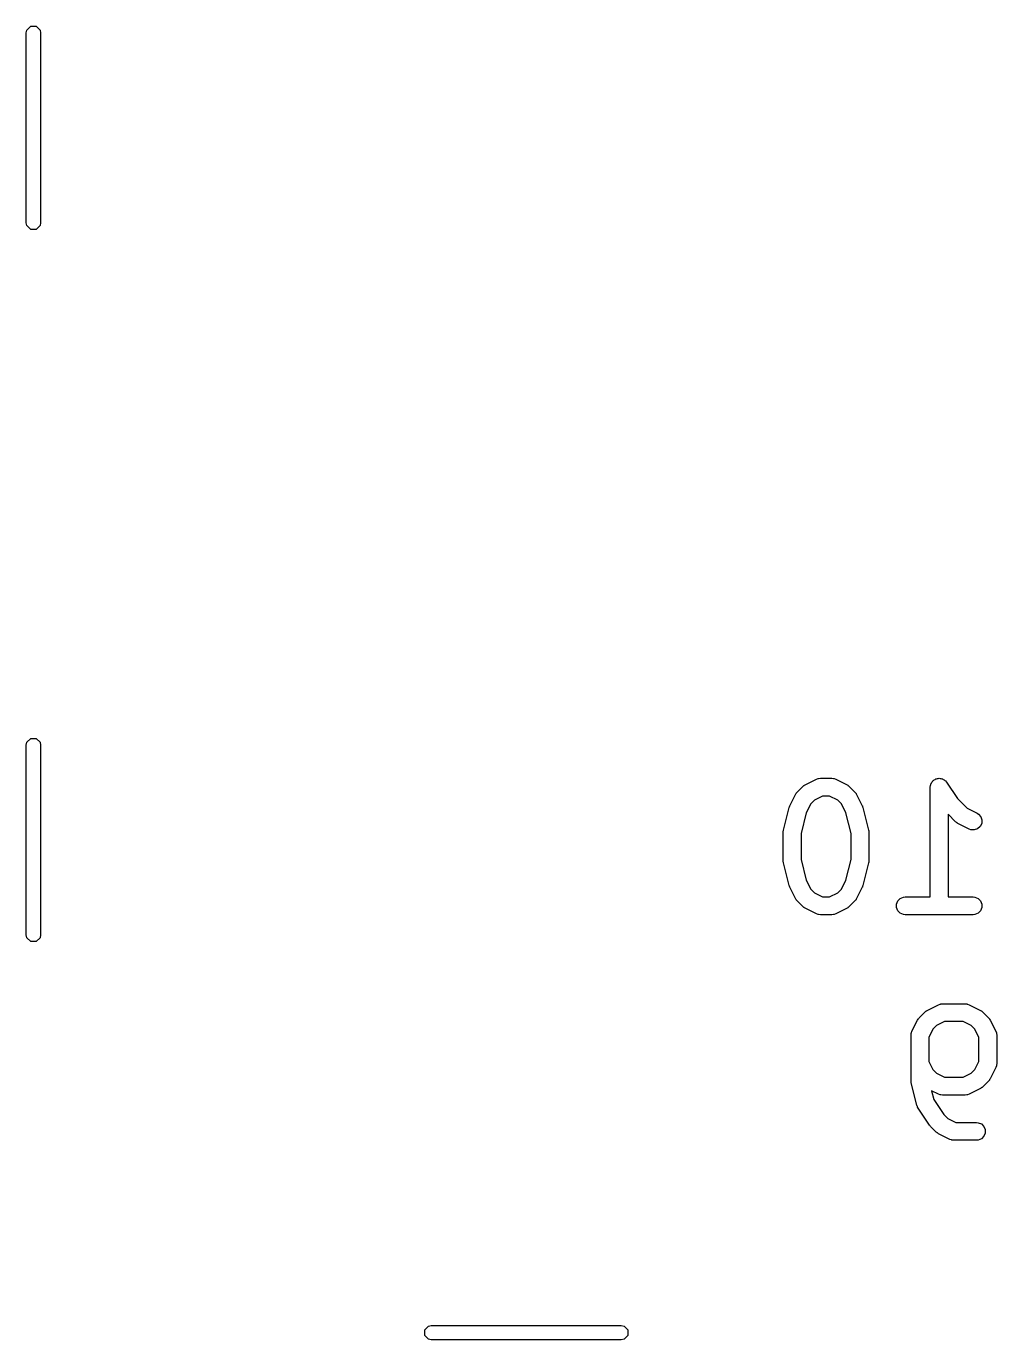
# Model space of a CAD drawing. Header units: inches. Extents: x -1.77 to 1.76, y -2.13 to 2.21.
# Drawn here: x -1.4965 to -1.1748, y 0.724 to 1.1597 of the extents above; entities that cross this region are included whole.
import ezdxf

# ---------------------------------------------------------------- set-up
doc = ezdxf.new("R2010")
doc.units = ezdxf.units.IN
doc.header["$MEASUREMENT"] = 0
doc.layers.add('BLACK', color=250, linetype='CONTINUOUS')

msp = doc.modelspace()

# ---------------------------------------------------------------- linework, layer by layer
at = {"layer": 'BLACK', "linetype": 'CONTINUOUS'}
for p, q in [((-1.49628, 1.15838), (-1.495, 1.15966)), ((-1.495, 1.15966), (-1.49319, 1.15966)), ((-1.49319, 1.15966), (-1.49191, 1.15838)), ((-1.49646, 1.15748), (-1.49628, 1.15838)), ((-1.49646, 1.09449), (-1.49646, 1.15748)), ((-1.49191, 1.15838), (-1.49173, 1.15748)), ((-1.49173, 1.15748), (-1.49173, 1.09449)), ((-1.49628, 1.09358), (-1.49646, 1.09449)), ((-1.495, 1.09231), (-1.49628, 1.09358)), ((-1.49191, 1.09358), (-1.49319, 1.09231)), ((-1.49173, 1.09449), (-1.49191, 1.09358)), ((-1.49319, 1.09231), (-1.495, 1.09231)), ((-1.49646, 0.92126), (-1.49628, 0.92216)), ((-1.49646, 0.85827), (-1.49646, 0.92126)), ((-1.49628, 0.92216), (-1.495, 0.92344)), ((-1.495, 0.92344), (-1.49319, 0.92344)), ((-1.49319, 0.92344), (-1.49191, 0.92216)), ((-1.49191, 0.92216), (-1.49173, 0.92126)), ((-1.49173, 0.92126), (-1.49173, 0.85827)), ((-1.24093, 0.90563), (-1.23906, 0.9075)), ((-1.23906, 0.9075), (-1.23883, 0.90769)), ((-1.23883, 0.90769), (-1.23878, 0.90775)), ((-1.23878, 0.90775), (-1.23869, 0.9078)), ((-1.23869, 0.9078), (-1.23861, 0.90787)), ((-1.23861, 0.90787), (-1.23854, 0.9079)), ((-1.23854, 0.9079), (-1.23829, 0.90806)), ((-1.23829, 0.90806), (-1.23454, 0.90993)), ((-1.23454, 0.90993), (-1.234, 0.91014)), ((-1.234, 0.91014), (-1.23389, 0.91015)), ((-1.23389, 0.91015), (-1.2338, 0.91019)), ((-1.2338, 0.91019), (-1.23322, 0.91024)), ((-1.23322, 0.91024), (-1.22947, 0.91024)), ((-1.22947, 0.91024), (-1.2289, 0.91019)), ((-1.2289, 0.91019), (-1.2288, 0.91015)), ((-1.2288, 0.91015), (-1.22869, 0.91014)), ((-1.22869, 0.91014), (-1.22815, 0.90993)), ((-1.22815, 0.90993), (-1.2244, 0.90806)), ((-1.2244, 0.90806), (-1.22415, 0.9079)), ((-1.22415, 0.9079), (-1.22408, 0.90787)), ((-1.22408, 0.90787), (-1.224, 0.9078)), ((-1.224, 0.9078), (-1.22391, 0.90775)), ((-1.22391, 0.90775), (-1.22386, 0.90769)), ((-1.22386, 0.90769), (-1.22363, 0.9075)), ((-1.22363, 0.9075), (-1.22176, 0.90563)), ((-1.1968, 0.9073), (-1.19675, 0.90787)), ((-1.1968, 0.90729), (-1.1968, 0.9073)), ((-1.1968, 0.87087), (-1.1968, 0.90729)), ((-1.1968, 0.90729), (-1.1968, 0.90729)), ((-1.1968, 0.90729), (-1.1968, 0.90729)), ((-1.19675, 0.90787), (-1.19663, 0.90814)), ((-1.19663, 0.90814), (-1.19658, 0.90842)), ((-1.19658, 0.90842), (-1.19642, 0.90866)), ((-1.19642, 0.90866), (-1.19631, 0.90893)), ((-1.19631, 0.90893), (-1.1961, 0.90914)), ((-1.1961, 0.90914), (-1.19594, 0.90938)), ((-1.19594, 0.90938), (-1.1957, 0.90954)), ((-1.1957, 0.90954), (-1.19549, 0.90975)), ((-1.19549, 0.90975), (-1.19522, 0.90986)), ((-1.19522, 0.90986), (-1.19498, 0.91002)), ((-1.19498, 0.91002), (-1.19469, 0.91008)), ((-1.19469, 0.91008), (-1.19443, 0.91019)), ((-1.19443, 0.91019), (-1.19413, 0.91019)), ((-1.19413, 0.91019), (-1.19385, 0.91024)), ((-1.19385, 0.91024), (-1.19356, 0.91019)), ((-1.19356, 0.91019), (-1.19327, 0.91019)), ((-1.19327, 0.91019), (-1.193, 0.91007)), ((-1.193, 0.91007), (-1.19272, 0.91002)), ((-1.19272, 0.91002), (-1.19248, 0.90986)), ((-1.19248, 0.90986), (-1.19221, 0.90975)), ((-1.19221, 0.90975), (-1.192, 0.90954)), ((-1.192, 0.90954), (-1.19176, 0.90938)), ((-1.19176, 0.90938), (-1.1914, 0.90893)), ((-1.1914, 0.90893), (-1.1914, 0.90893)), ((-1.1914, 0.90893), (-1.1914, 0.90893)), ((-1.1914, 0.90893), (-1.19139, 0.90893)), ((-1.19139, 0.90893), (-1.18781, 0.90355)), ((-1.24336, 0.90111), (-1.24149, 0.90486)), ((-1.24149, 0.90486), (-1.24133, 0.90511)), ((-1.24133, 0.90511), (-1.2413, 0.90518)), ((-1.2413, 0.90518), (-1.24123, 0.90526)), ((-1.24123, 0.90526), (-1.24118, 0.90535)), ((-1.24118, 0.90535), (-1.24112, 0.9054)), ((-1.24112, 0.9054), (-1.24093, 0.90563)), ((-1.23642, 0.90179), (-1.23793, 0.89876)), ((-1.23522, 0.90299), (-1.23642, 0.90179)), ((-1.23252, 0.90434), (-1.23522, 0.90299)), ((-1.23017, 0.90434), (-1.23252, 0.90434)), ((-1.22747, 0.90299), (-1.23017, 0.90434)), ((-1.22627, 0.90179), (-1.22747, 0.90299)), ((-1.22476, 0.89876), (-1.22627, 0.90179)), ((-1.22176, 0.90563), (-1.22157, 0.9054)), ((-1.22157, 0.9054), (-1.22151, 0.90535)), ((-1.22151, 0.90535), (-1.22146, 0.90526)), ((-1.22146, 0.90526), (-1.22139, 0.90518)), ((-1.22139, 0.90518), (-1.22136, 0.90511)), ((-1.22136, 0.90511), (-1.22121, 0.90486)), ((-1.22121, 0.90486), (-1.21933, 0.90111)), ((-1.18781, 0.90355), (-1.1846, 0.90034)), ((-1.24546, 0.89301), (-1.24358, 0.90051)), ((-1.24358, 0.90051), (-1.24357, 0.90055)), ((-1.24357, 0.90057), (-1.24348, 0.90081)), ((-1.24357, 0.90055), (-1.24357, 0.90057)), ((-1.24348, 0.90081), (-1.24339, 0.90105)), ((-1.24339, 0.90105), (-1.24338, 0.90107)), ((-1.24338, 0.90107), (-1.24336, 0.90111)), ((-1.23793, 0.89876), (-1.23964, 0.89193)), ((-1.22305, 0.89193), (-1.22476, 0.89876)), ((-1.21933, 0.90111), (-1.21932, 0.90107)), ((-1.21932, 0.90107), (-1.2193, 0.90105)), ((-1.2193, 0.90105), (-1.21922, 0.90081)), ((-1.21922, 0.90081), (-1.21912, 0.90057)), ((-1.21912, 0.90057), (-1.21912, 0.90055)), ((-1.21912, 0.90055), (-1.21911, 0.90051)), ((-1.21911, 0.90051), (-1.21723, 0.89301)), ((-1.18844, 0.89583), (-1.1909, 0.89829)), ((-1.1909, 0.89829), (-1.1909, 0.87087)), ((-1.1846, 0.90034), (-1.18128, 0.89868)), ((-1.18128, 0.89868), (-1.18079, 0.89837)), ((-1.18079, 0.89837), (-1.18004, 0.8975)), ((-1.18004, 0.8975), (-1.17967, 0.89641)), ((-1.18821, 0.89564), (-1.18844, 0.89583)), ((-1.18816, 0.89558), (-1.18821, 0.89564)), ((-1.18807, 0.89553), (-1.18816, 0.89558)), ((-1.18799, 0.89546), (-1.18807, 0.89553)), ((-1.18792, 0.89543), (-1.18799, 0.89546)), ((-1.18767, 0.89528), (-1.18792, 0.89543)), ((-1.18392, 0.8934), (-1.18767, 0.89528)), ((-1.18338, 0.89319), (-1.18392, 0.8934)), ((-1.18223, 0.89311), (-1.18338, 0.89319)), ((-1.18114, 0.89348), (-1.18223, 0.89311)), ((-1.18027, 0.89423), (-1.18114, 0.89348)), ((-1.17975, 0.89526), (-1.18027, 0.89423)), ((-1.17967, 0.89641), (-1.17975, 0.89526)), ((-1.24555, 0.89229), (-1.24554, 0.89239)), ((-1.24555, 0.88292), (-1.24555, 0.89229)), ((-1.24554, 0.89244), (-1.24551, 0.89265)), ((-1.24554, 0.89239), (-1.24554, 0.89244)), ((-1.24551, 0.89265), (-1.24549, 0.89287)), ((-1.24549, 0.89287), (-1.24547, 0.89291)), ((-1.24547, 0.89291), (-1.24546, 0.89301)), ((-1.23964, 0.89193), (-1.23964, 0.88328)), ((-1.22305, 0.88328), (-1.22305, 0.89193)), ((-1.21723, 0.89301), (-1.21722, 0.89291)), ((-1.21722, 0.89291), (-1.2172, 0.89287)), ((-1.2172, 0.89287), (-1.21718, 0.89265)), ((-1.21718, 0.89265), (-1.21715, 0.89244)), ((-1.21715, 0.89244), (-1.21715, 0.89239)), ((-1.21715, 0.89239), (-1.21714, 0.89229)), ((-1.21714, 0.89229), (-1.21714, 0.88292)), ((-1.24554, 0.88282), (-1.24555, 0.88292)), ((-1.24554, 0.88278), (-1.24554, 0.88282)), ((-1.24551, 0.88256), (-1.24554, 0.88278)), ((-1.24549, 0.88234), (-1.24551, 0.88256)), ((-1.24547, 0.8823), (-1.24549, 0.88234)), ((-1.24546, 0.8822), (-1.24547, 0.8823)), ((-1.24358, 0.8747), (-1.24546, 0.8822)), ((-1.23964, 0.88328), (-1.23793, 0.87645)), ((-1.22476, 0.87645), (-1.22305, 0.88328)), ((-1.21723, 0.8822), (-1.21911, 0.8747)), ((-1.21722, 0.8823), (-1.21723, 0.8822)), ((-1.2172, 0.88234), (-1.21722, 0.8823)), ((-1.21718, 0.88256), (-1.2172, 0.88234)), ((-1.21715, 0.88278), (-1.21718, 0.88256)), ((-1.21714, 0.88292), (-1.21715, 0.88282)), ((-1.21715, 0.88282), (-1.21715, 0.88278)), ((-1.23793, 0.87645), (-1.23642, 0.87342)), ((-1.22627, 0.87342), (-1.22476, 0.87645)), ((-1.24357, 0.87466), (-1.24358, 0.8747)), ((-1.24357, 0.87464), (-1.24357, 0.87466)), ((-1.24348, 0.8744), (-1.24357, 0.87464)), ((-1.24339, 0.87416), (-1.24348, 0.8744)), ((-1.24338, 0.87414), (-1.24339, 0.87416)), ((-1.24336, 0.8741), (-1.24338, 0.87414)), ((-1.24149, 0.87035), (-1.24336, 0.8741)), ((-1.23642, 0.87342), (-1.23522, 0.87222)), ((-1.23522, 0.87222), (-1.23252, 0.87087)), ((-1.23017, 0.87087), (-1.22747, 0.87222)), ((-1.22747, 0.87222), (-1.22627, 0.87342)), ((-1.21933, 0.8741), (-1.22121, 0.87035)), ((-1.21932, 0.87414), (-1.21933, 0.8741)), ((-1.2193, 0.87416), (-1.21932, 0.87414)), ((-1.21922, 0.8744), (-1.2193, 0.87416)), ((-1.21912, 0.87464), (-1.21922, 0.8744)), ((-1.21911, 0.8747), (-1.21912, 0.87466)), ((-1.21912, 0.87466), (-1.21912, 0.87464)), ((-1.24133, 0.8701), (-1.24149, 0.87035)), ((-1.2413, 0.87003), (-1.24133, 0.8701)), ((-1.24123, 0.86995), (-1.2413, 0.87003)), ((-1.24118, 0.86986), (-1.24123, 0.86995)), ((-1.24112, 0.86981), (-1.24118, 0.86986)), ((-1.24093, 0.86958), (-1.24112, 0.86981)), ((-1.23906, 0.86771), (-1.24093, 0.86958)), ((-1.23883, 0.86752), (-1.23906, 0.86771)), ((-1.23878, 0.86746), (-1.23883, 0.86752)), ((-1.23869, 0.86741), (-1.23878, 0.86746)), ((-1.23861, 0.86734), (-1.23869, 0.86741)), ((-1.23854, 0.86731), (-1.23861, 0.86734)), ((-1.23829, 0.86715), (-1.23854, 0.86731)), ((-1.23454, 0.86528), (-1.23829, 0.86715)), ((-1.23252, 0.87087), (-1.23017, 0.87087)), ((-1.2244, 0.86715), (-1.22815, 0.86528)), ((-1.22415, 0.86731), (-1.2244, 0.86715)), ((-1.22408, 0.86734), (-1.22415, 0.86731)), ((-1.224, 0.86741), (-1.22408, 0.86734)), ((-1.22391, 0.86746), (-1.224, 0.86741)), ((-1.22386, 0.86752), (-1.22391, 0.86746)), ((-1.22363, 0.86771), (-1.22386, 0.86752)), ((-1.22176, 0.86958), (-1.22363, 0.86771)), ((-1.22157, 0.86981), (-1.22176, 0.86958)), ((-1.22151, 0.86986), (-1.22157, 0.86981)), ((-1.22146, 0.86995), (-1.22151, 0.86986)), ((-1.22139, 0.87003), (-1.22146, 0.86995)), ((-1.22136, 0.8701), (-1.22139, 0.87003)), ((-1.22121, 0.87035), (-1.22136, 0.8701)), ((-1.208, 0.8685), (-1.20755, 0.86956)), ((-1.208, 0.86734), (-1.208, 0.8685)), ((-1.20755, 0.86628), (-1.208, 0.86734)), ((-1.20755, 0.86956), (-1.20674, 0.87038)), ((-1.20674, 0.87038), (-1.20568, 0.87082)), ((-1.20568, 0.87082), (-1.2051, 0.87087)), ((-1.2051, 0.87087), (-1.1968, 0.87087)), ((-1.1909, 0.87087), (-1.1826, 0.87087)), ((-1.1826, 0.87087), (-1.18203, 0.87082)), ((-1.18203, 0.87082), (-1.18096, 0.87038)), ((-1.18096, 0.87038), (-1.18015, 0.86956)), ((-1.18015, 0.86956), (-1.17971, 0.8685)), ((-1.17971, 0.86734), (-1.18015, 0.86628)), ((-1.17971, 0.8685), (-1.17971, 0.86734)), ((-1.234, 0.86507), (-1.23454, 0.86528)), ((-1.23389, 0.86507), (-1.234, 0.86507)), ((-1.2338, 0.86502), (-1.23389, 0.86507)), ((-1.23322, 0.86497), (-1.2338, 0.86502)), ((-1.22947, 0.86497), (-1.23322, 0.86497)), ((-1.2289, 0.86502), (-1.22947, 0.86497)), ((-1.2288, 0.86507), (-1.2289, 0.86502)), ((-1.22869, 0.86507), (-1.2288, 0.86507)), ((-1.22815, 0.86528), (-1.22869, 0.86507)), ((-1.20674, 0.86547), (-1.20755, 0.86628)), ((-1.20568, 0.86502), (-1.20674, 0.86547)), ((-1.2051, 0.86497), (-1.20568, 0.86502)), ((-1.1826, 0.86497), (-1.2051, 0.86497)), ((-1.18203, 0.86502), (-1.1826, 0.86497)), ((-1.18096, 0.86547), (-1.18203, 0.86502)), ((-1.18015, 0.86628), (-1.18096, 0.86547)), ((-1.49628, 0.85736), (-1.49646, 0.85827)), ((-1.49173, 0.85827), (-1.49191, 0.85736)), ((-1.495, 0.85609), (-1.49628, 0.85736)), ((-1.49319, 0.85609), (-1.495, 0.85609)), ((-1.49191, 0.85736), (-1.49319, 0.85609)), ((-1.20044, 0.83083), (-1.19856, 0.8327)), ((-1.19856, 0.8327), (-1.19834, 0.83289)), ((-1.19834, 0.83289), (-1.19829, 0.83295)), ((-1.19829, 0.83295), (-1.1982, 0.833)), ((-1.1982, 0.833), (-1.19812, 0.83307)), ((-1.19812, 0.83307), (-1.19804, 0.8331)), ((-1.19804, 0.8331), (-1.1978, 0.83325)), ((-1.1978, 0.83325), (-1.19405, 0.83513)), ((-1.19405, 0.83513), (-1.19351, 0.83534)), ((-1.19351, 0.83534), (-1.1934, 0.83534)), ((-1.1934, 0.83534), (-1.1933, 0.83538)), ((-1.1933, 0.83538), (-1.19273, 0.83544)), ((-1.19273, 0.83544), (-1.18523, 0.83544)), ((-1.18523, 0.83544), (-1.18465, 0.83538)), ((-1.18465, 0.83538), (-1.18455, 0.83534)), ((-1.18455, 0.83534), (-1.18445, 0.83534)), ((-1.18445, 0.83534), (-1.18391, 0.83513)), ((-1.18391, 0.83513), (-1.18016, 0.83325)), ((-1.18016, 0.83325), (-1.17991, 0.8331)), ((-1.17991, 0.8331), (-1.17984, 0.83307)), ((-1.17984, 0.83307), (-1.17976, 0.833)), ((-1.17976, 0.833), (-1.17967, 0.83295)), ((-1.17967, 0.83295), (-1.17962, 0.83289)), ((-1.17962, 0.83289), (-1.17939, 0.8327)), ((-1.17939, 0.8327), (-1.17751, 0.83083)), ((-1.20287, 0.82631), (-1.20099, 0.83006)), ((-1.20099, 0.83006), (-1.20084, 0.83031)), ((-1.20084, 0.83031), (-1.20081, 0.83038)), ((-1.20081, 0.83038), (-1.20074, 0.83046)), ((-1.20074, 0.83046), (-1.20068, 0.83055)), ((-1.20068, 0.83055), (-1.20062, 0.8306)), ((-1.20062, 0.8306), (-1.20044, 0.83083)), ((-1.19473, 0.82819), (-1.19592, 0.82699)), ((-1.19203, 0.82953), (-1.19473, 0.82819)), ((-1.18592, 0.82953), (-1.19203, 0.82953)), ((-1.18323, 0.82819), (-1.18592, 0.82953)), ((-1.18203, 0.82699), (-1.18323, 0.82819)), ((-1.17751, 0.83083), (-1.17733, 0.8306)), ((-1.17733, 0.8306), (-1.17727, 0.83055)), ((-1.17727, 0.83055), (-1.17721, 0.83046)), ((-1.17721, 0.83046), (-1.17715, 0.83038)), ((-1.17715, 0.83038), (-1.17712, 0.83031)), ((-1.17712, 0.83031), (-1.17696, 0.83006)), ((-1.17696, 0.83006), (-1.17509, 0.82631)), ((-1.20318, 0.82499), (-1.20312, 0.82556)), ((-1.20318, 0.80999), (-1.20318, 0.82499)), ((-1.20312, 0.82556), (-1.20308, 0.82566)), ((-1.20308, 0.82566), (-1.20307, 0.82577)), ((-1.20307, 0.82577), (-1.20287, 0.82631)), ((-1.19592, 0.82699), (-1.19727, 0.82429)), ((-1.19727, 0.82429), (-1.19727, 0.81631)), ((-1.18068, 0.82429), (-1.18203, 0.82699)), ((-1.18068, 0.81631), (-1.18068, 0.82429)), ((-1.17509, 0.82631), (-1.17488, 0.82577)), ((-1.17488, 0.82577), (-1.17487, 0.82566)), ((-1.17487, 0.82566), (-1.17483, 0.82556)), ((-1.17483, 0.82556), (-1.17478, 0.82499)), ((-1.17478, 0.82499), (-1.17478, 0.81561)), ((-1.19727, 0.81631), (-1.19592, 0.81361)), ((-1.18203, 0.81361), (-1.18068, 0.81631)), ((-1.17488, 0.81483), (-1.17509, 0.81429)), ((-1.17487, 0.81494), (-1.17488, 0.81483)), ((-1.17483, 0.81504), (-1.17487, 0.81494)), ((-1.17478, 0.81561), (-1.17483, 0.81504)), ((-1.19592, 0.81361), (-1.19473, 0.81242)), ((-1.19473, 0.81242), (-1.19203, 0.81107)), ((-1.19203, 0.81107), (-1.18592, 0.81107)), ((-1.18592, 0.81107), (-1.18323, 0.81242)), ((-1.18323, 0.81242), (-1.18203, 0.81361)), ((-1.17696, 0.81054), (-1.17712, 0.8103)), ((-1.17509, 0.81429), (-1.17696, 0.81054)), ((-1.20317, 0.80989), (-1.20318, 0.80999)), ((-1.20317, 0.80985), (-1.20317, 0.80989)), ((-1.20314, 0.80963), (-1.20317, 0.80985)), ((-1.20312, 0.80941), (-1.20314, 0.80963)), ((-1.2031, 0.80937), (-1.20312, 0.80941)), ((-1.20309, 0.80927), (-1.2031, 0.80937)), ((-1.20121, 0.80178), (-1.20309, 0.80927)), ((-1.19405, 0.80547), (-1.19634, 0.80662)), ((-1.19634, 0.80662), (-1.19561, 0.8037)), ((-1.18016, 0.80735), (-1.18391, 0.80547)), ((-1.17991, 0.80751), (-1.18016, 0.80735)), ((-1.17984, 0.80754), (-1.17991, 0.80751)), ((-1.17976, 0.8076), (-1.17984, 0.80754)), ((-1.17967, 0.80766), (-1.17976, 0.8076)), ((-1.17962, 0.80772), (-1.17967, 0.80766)), ((-1.17939, 0.8079), (-1.17962, 0.80772)), ((-1.17751, 0.80978), (-1.17939, 0.8079)), ((-1.17733, 0.81), (-1.17751, 0.80978)), ((-1.17727, 0.81005), (-1.17733, 0.81)), ((-1.17721, 0.81014), (-1.17727, 0.81005)), ((-1.17715, 0.81022), (-1.17721, 0.81014)), ((-1.17712, 0.8103), (-1.17715, 0.81022)), ((-1.20109, 0.80144), (-1.20121, 0.80178)), ((-1.19561, 0.8037), (-1.19231, 0.79875)), ((-1.19351, 0.80527), (-1.19405, 0.80547)), ((-1.1934, 0.80526), (-1.19351, 0.80527)), ((-1.1933, 0.80522), (-1.1934, 0.80526)), ((-1.19273, 0.80516), (-1.1933, 0.80522)), ((-1.18523, 0.80516), (-1.19273, 0.80516)), ((-1.18465, 0.80522), (-1.18523, 0.80516)), ((-1.18455, 0.80526), (-1.18465, 0.80522)), ((-1.18445, 0.80527), (-1.18455, 0.80526)), ((-1.18391, 0.80547), (-1.18445, 0.80527)), ((-1.20108, 0.80136), (-1.20109, 0.80144)), ((-1.20104, 0.8013), (-1.20108, 0.80136)), ((-1.20102, 0.80123), (-1.20104, 0.8013)), ((-1.20098, 0.80117), (-1.20102, 0.80123)), ((-1.20081, 0.80085), (-1.20098, 0.80117)), ((-1.19706, 0.79523), (-1.20081, 0.80085)), ((-1.19231, 0.79875), (-1.19098, 0.79742)), ((-1.19098, 0.79742), (-1.18828, 0.79607)), ((-1.19688, 0.79501), (-1.19706, 0.79523)), ((-1.19706, 0.79523), (-1.19706, 0.79523)), ((-1.19706, 0.79523), (-1.19706, 0.79523)), ((-1.19669, 0.79478), (-1.19688, 0.79501)), ((-1.19481, 0.7929), (-1.19669, 0.79478)), ((-1.19669, 0.79478), (-1.19669, 0.79478)), ((-1.19669, 0.79478), (-1.19669, 0.79478)), ((-1.19459, 0.79272), (-1.19481, 0.7929)), ((-1.18828, 0.79607), (-1.18148, 0.79607)), ((-1.18148, 0.79607), (-1.1809, 0.79601)), ((-1.1809, 0.79601), (-1.17984, 0.79557)), ((-1.17984, 0.79557), (-1.17902, 0.79476)), ((-1.17902, 0.79476), (-1.17858, 0.79369)), ((-1.17858, 0.79369), (-1.17858, 0.79254)), ((-1.19454, 0.79266), (-1.19459, 0.79272)), ((-1.19445, 0.7926), (-1.19454, 0.79266)), ((-1.19437, 0.79254), (-1.19445, 0.7926)), ((-1.19429, 0.79251), (-1.19437, 0.79254)), ((-1.19405, 0.79235), (-1.19429, 0.79251)), ((-1.1903, 0.79048), (-1.19405, 0.79235)), ((-1.18976, 0.79027), (-1.1903, 0.79048)), ((-1.18965, 0.79026), (-1.18976, 0.79027)), ((-1.18955, 0.79022), (-1.18965, 0.79026)), ((-1.18898, 0.79016), (-1.18955, 0.79022)), ((-1.18148, 0.79016), (-1.18898, 0.79016)), ((-1.1809, 0.79022), (-1.18148, 0.79016)), ((-1.17984, 0.79066), (-1.1809, 0.79022)), ((-1.17902, 0.79148), (-1.17984, 0.79066)), ((-1.17858, 0.79254), (-1.17902, 0.79148)), ((-1.36439, 0.72728), (-1.36311, 0.72856)), ((-1.36311, 0.72856), (-1.3622, 0.72874)), ((-1.3622, 0.72874), (-1.29921, 0.72874)), ((-1.29921, 0.72874), (-1.29831, 0.72856)), ((-1.29831, 0.72856), (-1.29703, 0.72728)), ((-1.36439, 0.72547), (-1.36439, 0.72728)), ((-1.36311, 0.7242), (-1.36439, 0.72547)), ((-1.3622, 0.72402), (-1.36311, 0.7242)), ((-1.29921, 0.72402), (-1.3622, 0.72402)), ((-1.29831, 0.7242), (-1.29921, 0.72402)), ((-1.29703, 0.72547), (-1.29831, 0.7242)), ((-1.29703, 0.72728), (-1.29703, 0.72547))]:
    msp.add_line(p, q, dxfattribs=at)

doc.saveas('drawing.dxf')
